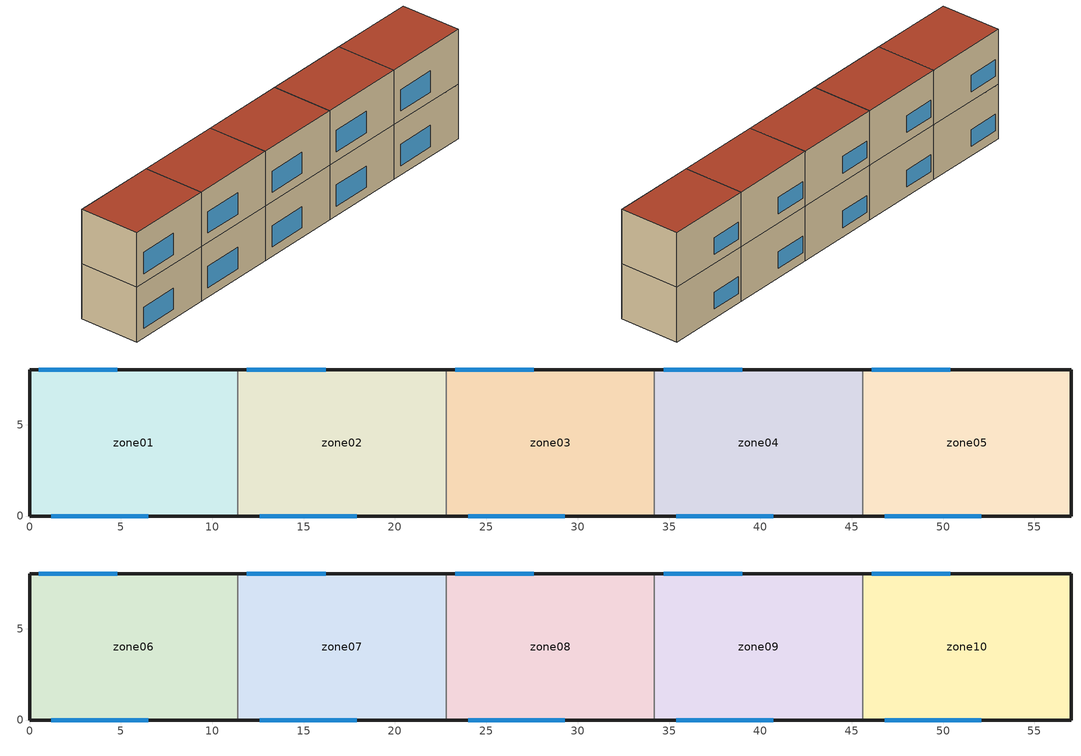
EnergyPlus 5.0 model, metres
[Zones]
zone01
 floor ground (GROUND_FLOOR): 11.4,8 11.4,0 0,0 0,8 z0
 wall outside (EXT_WALL): 11.4,8 0,8 0,0 11.4,0 z0:7.2
 wall to zone02 (ADJ_WALL): 11.4,0 11.4,8 z0:7.2
 window (EXT_WINDOW1): 1.2,0 6.5,0 z1.25:4.05; 4.8,8 0.5,8 z1.25:3.45
 ceiling to zone06 (ADJ_CEILING): 0,8 0,0 11.4,0 11.4,8 z7.2
zone02
 floor ground (GROUND_FLOOR): 22.8,8 22.8,0 11.4,0 11.4,8 z0
 wall outside (EXT_WALL): 22.8,8 11.4,8 / 11.4,0 22.8,0 z0:7.2
 wall to zone03 (ADJ_WALL): 22.8,0 22.8,8 z0:7.2
 wall to zone01 (ADJ_WALL): 11.4,8 11.4,0 z0:7.2
 window (EXT_WINDOW1): 12.6,0 17.9,0 z1.25:4.05; 16.2,8 11.9,8 z1.25:3.45
 ceiling to zone07 (ADJ_CEILING): 11.4,8 11.4,0 22.8,0 22.8,8 z7.2
zone03
 floor ground (GROUND_FLOOR): 34.2,8 34.2,0 22.8,0 22.8,8 z0
 wall outside (EXT_WALL): 34.2,8 22.8,8 / 22.8,0 34.2,0 z0:7.2
 wall to zone04 (ADJ_WALL): 34.2,0 34.2,8 z0:7.2
 wall to zone02 (ADJ_WALL): 22.8,8 22.8,0 z0:7.2
 window (EXT_WINDOW1): 24,0 29.3,0 z1.25:4.05; 27.6,8 23.3,8 z1.25:3.45
 ceiling to zone08 (ADJ_CEILING): 22.8,8 22.8,0 34.2,0 34.2,8 z7.2
zone04
 floor ground (GROUND_FLOOR): 45.6,8 45.6,0 34.2,0 34.2,8 z0
 wall outside (EXT_WALL): 45.6,8 34.2,8 / 34.2,0 45.6,0 z0:7.2
 wall to zone05 (ADJ_WALL): 45.6,0 45.6,8 z0:7.2
 wall to zone03 (ADJ_WALL): 34.2,8 34.2,0 z0:7.2
 window (EXT_WINDOW1): 35.4,0 40.7,0 z1.25:4.05; 39,8 34.7,8 z1.25:3.45
 ceiling to zone09 (ADJ_CEILING): 34.2,8 34.2,0 45.6,0 45.6,8 z7.2
zone05
 floor ground (GROUND_FLOOR): 57,8 57,0 45.6,0 45.6,8 z0
 wall outside (EXT_WALL): 45.6,0 57,0 57,8 45.6,8 z0:7.2
 wall to zone04 (ADJ_WALL): 45.6,8 45.6,0 z0:7.2
 window (EXT_WINDOW1): 46.8,0 52.1,0 z1.25:4.05; 50.4,8 46.1,8 z1.25:3.45
 ceiling to zone10 (ADJ_CEILING): 45.6,8 45.6,0 57,0 57,8 z7.2
zone06
 floor to zone01 (ADJ_CEILING): 11.4,8 11.4,0 0,0 0,8 z7.2
 wall outside (EXT_WALL): 11.4,8 0,8 0,0 11.4,0 z7.2:14.4
 wall to zone07 (ADJ_WALL): 11.4,0 11.4,8 z7.2:14.4
 window (EXT_WINDOW1): 1.2,0 6.5,0 z8.45:11.25; 4.8,8 0.5,8 z8.45:10.65
 roof outside (EXT_ROOF): 0,8 0,0 11.4,0 11.4,8 z14.4
zone07
 floor to zone02 (ADJ_CEILING): 22.8,8 22.8,0 11.4,0 11.4,8 z7.2
 wall outside (EXT_WALL): 22.8,8 11.4,8 / 11.4,0 22.8,0 z7.2:14.4
 wall to zone08 (ADJ_WALL): 22.8,0 22.8,8 z7.2:14.4
 wall to zone06 (ADJ_WALL): 11.4,8 11.4,0 z7.2:14.4
 window (EXT_WINDOW1): 12.6,0 17.9,0 z8.45:11.25; 16.2,8 11.9,8 z8.45:10.65
 roof outside (EXT_ROOF): 11.4,8 11.4,0 22.8,0 22.8,8 z14.4
zone08
 floor to zone03 (ADJ_CEILING): 34.2,8 34.2,0 22.8,0 22.8,8 z7.2
 wall outside (EXT_WALL): 34.2,8 22.8,8 / 22.8,0 34.2,0 z7.2:14.4
 wall to zone09 (ADJ_WALL): 34.2,0 34.2,8 z7.2:14.4
 wall to zone07 (ADJ_WALL): 22.8,8 22.8,0 z7.2:14.4
 window (EXT_WINDOW1): 24,0 29.3,0 z8.45:11.25; 27.6,8 23.3,8 z8.45:10.65
 roof outside (EXT_ROOF): 22.8,8 22.8,0 34.2,0 34.2,8 z14.4
zone09
 floor to zone04 (ADJ_CEILING): 45.6,8 45.6,0 34.2,0 34.2,8 z7.2
 wall outside (EXT_WALL): 45.6,8 34.2,8 / 34.2,0 45.6,0 z7.2:14.4
 wall to zone10 (ADJ_WALL): 45.6,0 45.6,8 z7.2:14.4
 wall to zone08 (ADJ_WALL): 34.2,8 34.2,0 z7.2:14.4
 window (EXT_WINDOW1): 35.4,0 40.7,0 z8.45:11.25; 39,8 34.7,8 z8.45:10.65
 roof outside (EXT_ROOF): 34.2,8 34.2,0 45.6,0 45.6,8 z14.4
zone10
 floor to zone05 (ADJ_CEILING): 57,8 57,0 45.6,0 45.6,8 z7.2
 wall outside (EXT_WALL): 45.6,0 57,0 57,8 45.6,8 z7.2:14.4
 wall to zone09 (ADJ_WALL): 45.6,8 45.6,0 z7.2:14.4
 window (EXT_WINDOW1): 46.8,0 52.1,0 z8.45:11.25; 50.4,8 46.1,8 z8.45:10.65
 roof outside (EXT_ROOF): 45.6,8 45.6,0 57,0 57,8 z14.4
[Building]
TRNSYS18: North Axis {deg}=0; Terrain=City; Loads Convergence Tolerance Value=0; Temperature Convergence Tolerance Value {deltaC}=0; Solar Distribution=FullInteriorAndExterior; Maximum Number of Warmup Days=0
[Site:Location]
not used: Latitude {deg}=0; Longitude {deg}=0; Time Zone {hr}=0; Elevation {m}=0
[Construction]
GROUND_FLOOR; EXT_WALL; EXT_ROOF; ADJ_WALL; ADJ_CEILING; EXT_WINDOW1: 
[WindowProperty:ShadingControl]
ESHADE=0; ISHADE=INPUT 1*MAX_ISHADE : SHADECNTRL=ISHADE_INTERNAL
[SurfaceProperty:OtherSideCoefficients]
BOUNDARY=IDENTICAL; BOUNDARY=INPUT 1*TBOUNDARY; BOUNDARY=INPUT 1*TBOUNDARY_2; BOUNDARY=INPUT 1*TBOUNDARY_3; BOUNDARY=INPUT 1*TGROUND; BOUNDARY=20; BOUNDARY=15
[Zone] Multiplier=1
zone01; zone02; zone03; zone04; zone05; zone06; zone07; zone08; zone09; zone10
